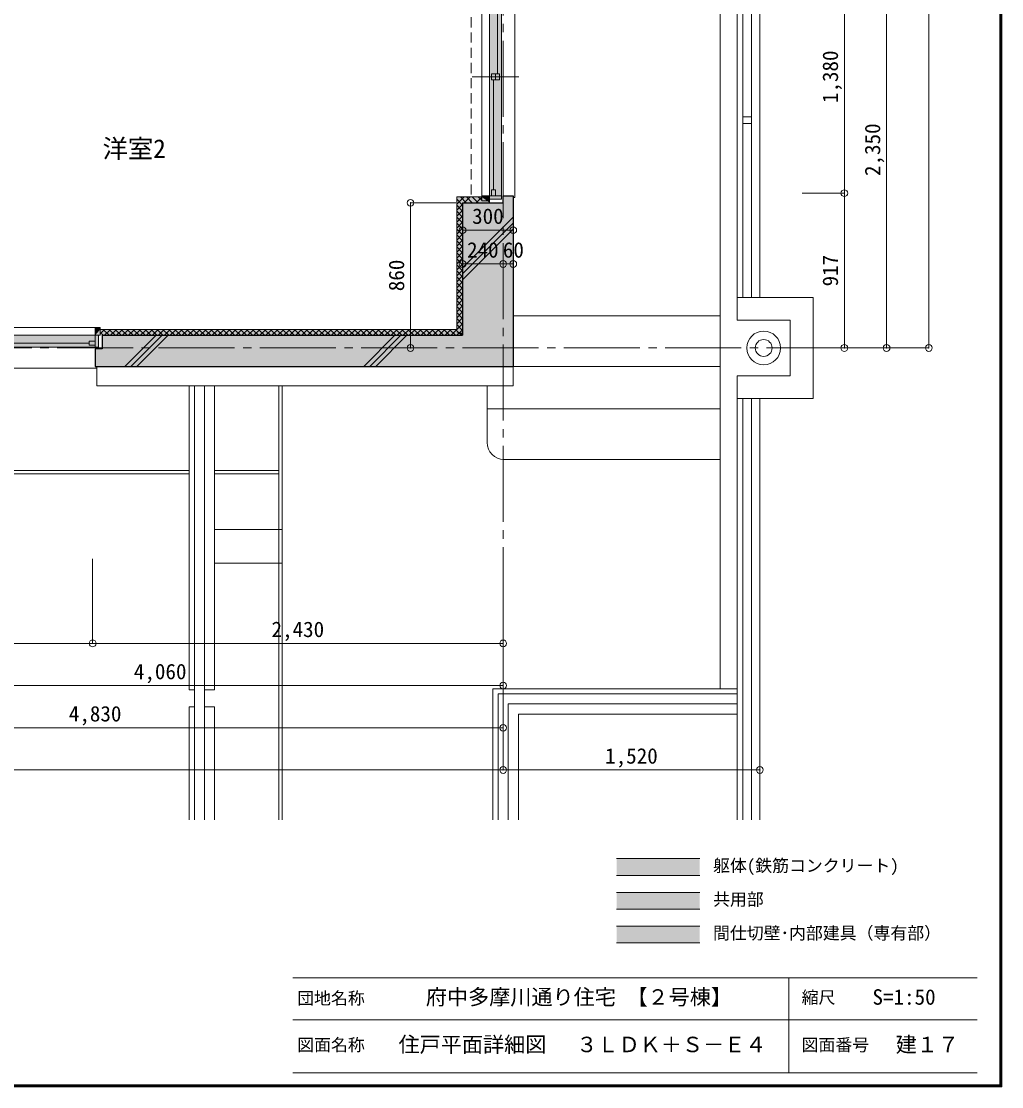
# Model space of a CAD drawing. Units: millimetres at full size, sheet at 1:50. Extents: x -9674 to 9699, y -6794 to 6791.
# Drawn here: x 3895 to 9699, y -6794 to -482 of the extents above; entities that cross this region are included whole.
import ezdxf
from ezdxf.enums import TextEntityAlignment as Align

# ---------------------------------------------------------------- set-up
doc = ezdxf.new("R2010")
doc.units = ezdxf.units.MM
doc.header["$LTSCALE"] = 50
doc.header["$PDMODE"] = 32
doc.header["$PDSIZE"] = 40
doc.linetypes.add('CHAIN2', pattern=[12, 9, -1, 1, -1])
doc.linetypes.add('DASHED1', pattern=[1.8, 1.2, -0.6])
for name, color, linetype, lineweight in [('0-0_図面枠', 7, 'Continuous', 9), ('0-1_タイトル', 7, 'Continuous', 9), ('1-0_芯', 7, 'CHAIN2', 9), ('1-1_躯体', 2, 'Continuous', 25), ('1-3_建具', 3, 'Continuous', 18), ('1-6_ﾊﾞﾙｺﾆｰ・階段', 7, 'Continuous', 9), ('1-8_ハッチ', 4, 'Continuous', 9), ('1-A_文字', 7, 'Continuous', 9), ('1-B_寸法', 7, 'Continuous', 9), ('1-C_梁', 7, 'DASHED1', 9), ('4-F', 4, 'Continuous', 9)]:
    doc.layers.add(name, color=color, linetype=linetype, lineweight=lineweight)
doc.layers.add('4-0', color=1, linetype='Continuous')
doc.layers.add('4-1', color=2, linetype='Continuous')
doc.styles.add('ＭＳ ゴシック', font='')
doc.styles.get('ＭＳ ゴシック').set_extended_font_data('MS Gothic')

msp = doc.modelspace()

# ---------------------------------------------------------------- linework, layer by layer
at = {"layer": '0-0_図面枠'}
for p, q in [((9688.35, -6783.35), (9688.35, 6780.85)), ((9690.11, -6785.11), (9690.11, 6782.61)), ((9691.87, -6786.88), (9691.87, 6784.38)), ((9693.64, 6786.14), (9693.64, -6788.64)), ((9695.4, -6790.4), (9695.4, 6787.9)), ((9697.16, -6792.16), (9697.16, 6789.66)), ((-9673.92, -6793.93), (9698.92, -6793.93)), ((-9672.16, -6792.16), (9697.16, -6792.16)), ((-9670.4, -6790.4), (9695.4, -6790.4)), ((9693.64, -6788.64), (-9668.64, -6788.64)), ((-9666.87, -6786.88), (9691.87, -6786.88)), ((-9665.11, -6785.11), (9690.11, -6785.11)), ((-9663.35, -6783.35), (9688.35, -6783.35))]:
    msp.add_line(p, q, dxfattribs=at)
msp.add_lwpolyline([(9698.92, -6793.93), (9698.92, 6791.43), (-9673.92, 6791.43)], dxfattribs=at)
at = {"layer": '0-1_タイトル'}
for p, q in [((5503.35, -6148.35), (7653.35, -6148.35)), ((7653.35, -6148.35), (9553.35, -6148.35)), ((8439.55, -6148.35), (8439.55, -6710.85)), ((5503.35, -6398.35), (9553.35, -6398.35)), ((5503.35, -6710.85), (9553.35, -6710.85))]:
    msp.add_line(p, q, dxfattribs=at)
at = {"layer": '1-0_芯'}
for p, q in [((6747.5, 4802.35), (6747.5, -3667.65)), ((-8492.5, -2417.65), (8517.5, -2417.65))]:
    msp.add_line(p, q, dxfattribs=at)
at = {"layer": '1-1_躯体'}
for p, q in [((6507.5, -1557.65), (6507.5, -2342.65)), ((6507.5, -1557.65), (6747.5, -1557.65)), ((6807.5, -1515.65), (6807.5, -2527.65)), ((4374.5, -2342.65), (4374.5, -2422.65)), ((4374.5, -2342.65), (6507.5, -2342.65)), ((4374.5, -2422.65), (4332.5, -2422.65)), ((4332.5, -2422.65), (4332.5, -2527.65)), ((4332.5, -2527.65), (6807.5, -2527.65))]:
    msp.add_line(p, q, dxfattribs=at)
msp.add_lwpolyline([(6747.5, -1557.65), (6747.5, -1515.65), (6807.5, -1515.65)], dxfattribs=at)
at = {"layer": '1-3_建具', "color": 7, "lineweight": 9}
for p, q in [((6620.5, -1515.65), (6620.5, -105.65)), ((6667.5, -120.65), (6667.5, -1500.65)), ((6737.5, -120.65), (6737.5, -1500.65)), ((6817.5, -1525.65), (6817.5, -95.65)), ((6840.98, -810.65), (6564.02, -810.65)), ((6667.5, -1500.65), (6667.5, -1515.65)), ((6737.5, -1535.65), (6737.5, -1500.65)), ((6667.5, -1515.65), (6737.5, -1515.65)), ((6737.5, -1535.65), (6667.5, -1535.65)), ((6807.5, -1525.65), (6817.5, -1525.65)), ((2802.5, -2295.65), (4332.5, -2295.65)), ((4317.5, -2342.65), (2817.5, -2342.65)), ((4317.5, -2342.65), (4332.5, -2342.65)), ((4332.5, -2342.65), (4332.5, -2412.65)), ((4352.5, -2412.65), (4352.5, -2342.65)), ((4317.5, -2412.65), (2817.5, -2412.65)), ((4352.5, -2412.65), (4317.5, -2412.65)), ((2792.5, -2537.65), (4342.5, -2537.65)), ((4342.5, -2527.65), (4342.5, -2642.65))]:
    msp.add_line(p, q, dxfattribs=at)
at = {"layer": '1-3_建具'}
for p, q in [((6714.5, -793.15), (6714.5, -140.65)), ((6678.5, -793.15), (6726.5, -793.15)), ((6702.5, -793.15), (6702.5, -828.15)), ((6726.5, -793.15), (6726.5, -828.15)), ((6690.5, -828.15), (6690.5, -1480.65)), ((6678.5, -1480.65), (6702.5, -1480.65)), ((6678.5, -1480.65), (6678.5, -1515.65)), ((6702.5, -1480.65), (6702.5, -1515.65)), ((6620.5, -1545.65), (6620.5, -1515.65)), ((6620.5, -1515.65), (6667.5, -1515.65)), ((6620.5, -1545.65), (6667.5, -1545.65)), ((6667.5, -1545.65), (6667.5, -1515.65)), ((4332.5, -2295.65), (4332.5, -2342.65)), ((4362.5, -2295.65), (4332.5, -2295.65)), ((4362.5, -2295.65), (4362.5, -2342.65)), ((3585, -2389.65), (4297.5, -2389.65)), ((4297.5, -2401.65), (4297.5, -2377.65)), ((4297.5, -2377.65), (4332.5, -2377.65)), ((4362.5, -2342.65), (4332.5, -2342.65)), ((4297.5, -2401.65), (4332.5, -2401.65))]:
    msp.add_line(p, q, dxfattribs=at)
msp.add_lwpolyline([(6678.5, -793.15), (6678.5, -828.15), (6726.5, -828.15)], dxfattribs=at)
at = {"layer": '1-6_ﾊﾞﾙｺﾆｰ・階段', "color": 4}
msp.add_line((8032.5, -4436.28), (8032.5, 1875.34), dxfattribs=at)
at = {"layer": '1-6_ﾊﾞﾙｺﾆｰ・階段'}
for p, q in [((8167.5, -17.65), (8167.5, -2117.65)), ((8217.5, -17.65), (8217.5, -2117.65)), ((8267.5, -17.65), (8267.5, -2117.65)), ((8167.5, -1047.65), (8217.5, -1047.65)), ((8167.5, -1087.65), (8217.5, -1087.65)), ((8132.5, -2117.65), (8582.5, -2117.65)), ((8582.5, -2117.65), (8582.5, -2717.65)), ((6807.5, -2227.65), (8032.5, -2227.65)), ((6807.5, -2527.65), (8032.5, -2527.65)), ((6807.5, -2642.65), (6807.5, -2527.65)), ((8132.5, -2582.65), (8447.5, -2582.65)), ((8132.5, -2582.65), (8132.5, -2717.65)), ((4342.5, -2642.65), (6807.5, -2642.65)), ((4889.5, -2642.65), (4889.5, -4442.65)), ((4919.5, -2642.65), (4919.5, -5213.28)), ((4979.5, -2642.65), (4979.5, -5213.28)), ((5039.5, -2642.65), (5039.5, -4442.65)), ((5419.5, -2642.65), (5419.5, -5213.28)), ((5439.5, -2642.65), (5439.5, -5213.28)), ((6652.5, -2977.65), (6652.5, -2642.65)), ((8132.5, -2717.65), (8582.5, -2717.65)), ((8132.5, -2717.65), (8132.5, -5213.28)), ((8167.5, -2717.65), (8167.5, -5213.28)), ((8217.5, -2717.65), (8217.5, -5213.28)), ((8267.5, -2717.65), (8267.5, -5213.28)), ((6652.5, -2777.65), (8032.5, -2777.65)), ((6752.5, -3077.65), (8032.5, -3077.65)), ((-6242.5, -3142.65), (4889.5, -3142.65)), ((5039.5, -3142.65), (5419.5, -3142.65)), ((-6242.5, -3162.65), (4889.5, -3162.65)), ((5039.5, -3162.65), (5419.5, -3162.65)), ((5039.5, -3492.65), (5439.5, -3492.65)), ((5039.5, -3692.65), (5439.5, -3692.65)), ((4919.5, -4442.65), (4889.5, -4442.65)), ((5039.5, -4442.65), (4979.5, -4442.65)), ((6687.5, -4436.28), (6687.5, -5213.28)), ((8132.5, -4436.28), (6687.5, -4436.28)), ((6717.5, -4466.28), (6717.5, -5213.28)), ((8132.5, -4466.28), (6717.5, -4466.28)), ((4919.5, -4542.65), (4889.5, -4542.65)), ((4889.5, -4542.65), (4889.5, -5213.28)), ((5039.5, -4542.65), (4979.5, -4542.65)), ((5039.5, -4542.65), (5039.5, -5213.28)), ((6837.5, -4586.28), (6837.5, -5213.28)), ((8132.5, -4586.28), (6837.5, -4586.28))]:
    msp.add_line(p, q, dxfattribs=at)
for points in [[(8132.5, -17.65), (8132.5, -2117.65), (8132.5, -2252.65)], [(8132.5, -2252.65), (8447.5, -2252.65), (8447.5, -2582.65)], [(8132.5, -4526.28), (6777.5, -4526.28), (6777.5, -5213.28)]]:
    msp.add_lwpolyline(points, dxfattribs=at)
at = {"layer": '1-6_ﾊﾞﾙｺﾆｰ・階段', "color": 4}
msp.add_circle((8290, -2417.65), 100, dxfattribs=at)
at = {"layer": '1-6_ﾊﾞﾙｺﾆｰ・階段'}
msp.add_circle((8290, -2417.65), 50, dxfattribs=at)
msp.add_arc((6752.5, -2977.65), 100, 180, 270, dxfattribs=at)
at = {"layer": '1-8_ハッチ'}
for p, q in [((6472.5, -1522.65), (6472.5, -2307.65)), ((6472.5, -1522.65), (6620.5, -1522.65)), ((6472.5, -1566.56), (6516.41, -1522.65)), ((6472.5, -1536.15), (6507.5, -1571.15)), ((6472.5, -1601.92), (6507.5, -1566.92)), ((6472.5, -1571.51), (6507.5, -1606.51)), ((6494.36, -1522.65), (6529.36, -1557.65)), ((6516.76, -1557.65), (6551.76, -1522.65)), ((6529.71, -1522.65), (6564.71, -1557.65)), ((6565.07, -1522.65), (6600.07, -1557.65)), ((6587.47, -1557.65), (6620.5, -1524.63)), ((6600.42, -1522.65), (6620.5, -1542.73)), ((6472.5, -1637.27), (6507.5, -1602.27)), ((6472.5, -1606.86), (6507.5, -1641.86)), ((6472.5, -1672.63), (6507.5, -1637.63)), ((6472.5, -1642.22), (6507.5, -1677.22)), ((6472.5, -1707.98), (6507.5, -1672.98)), ((6472.5, -1677.57), (6507.5, -1712.57)), ((6507.5, -1942.43), (6807.5, -1642.43)), ((6507.5, -1977.78), (6807.5, -1677.78)), ((6472.5, -1743.34), (6507.5, -1708.34)), ((6472.5, -1712.93), (6507.5, -1747.93)), ((6472.5, -1778.69), (6507.5, -1743.69)), ((6472.5, -1748.28), (6507.5, -1783.28)), ((6507.5, -2013.14), (6807.5, -1713.14)), ((6472.5, -1814.05), (6507.5, -1779.05)), ((6472.5, -1783.64), (6507.5, -1818.64)), ((6472.5, -1849.4), (6507.5, -1814.4)), ((6472.5, -1818.99), (6507.5, -1853.99)), ((6472.5, -1884.76), (6507.5, -1849.76)), ((6472.5, -1854.35), (6507.5, -1889.35)), ((6472.5, -1920.11), (6507.5, -1885.11)), ((6472.5, -1889.7), (6507.5, -1924.7)), ((6472.5, -1955.47), (6507.5, -1920.47)), ((6472.5, -1925.06), (6507.5, -1960.06)), ((6472.5, -1990.82), (6507.5, -1955.82)), ((6472.5, -1960.41), (6507.5, -1995.41)), ((6472.5, -2026.18), (6507.5, -1991.18)), ((6472.5, -1995.77), (6507.5, -2030.77)), ((6472.5, -2061.54), (6507.5, -2026.54)), ((6472.5, -2031.13), (6507.5, -2066.13)), ((6472.5, -2096.89), (6507.5, -2061.89)), ((6472.5, -2066.48), (6507.5, -2101.48)), ((6472.5, -2132.25), (6507.5, -2097.25)), ((6472.5, -2101.84), (6507.5, -2136.84)), ((6472.5, -2167.6), (6507.5, -2132.6)), ((6472.5, -2137.19), (6507.5, -2172.19)), ((6472.5, -2202.96), (6507.5, -2167.96)), ((6472.5, -2172.55), (6507.5, -2207.55)), ((6472.5, -2238.31), (6507.5, -2203.31)), ((6472.5, -2207.9), (6507.5, -2242.9)), ((6472.5, -2273.67), (6507.5, -2238.67)), ((6472.5, -2243.26), (6507.5, -2278.26)), ((4362.5, -2333.06), (4387.91, -2307.65)), ((4362.5, -2307.65), (6472.5, -2307.65)), ((4362.5, -2325.29), (4379.86, -2342.65)), ((4380.22, -2307.65), (4415.22, -2342.65)), ((4388.26, -2342.65), (4423.26, -2307.65)), ((4415.57, -2307.65), (4450.57, -2342.65)), ((4423.62, -2342.65), (4458.62, -2307.65)), ((4450.93, -2307.65), (4485.93, -2342.65)), ((4458.97, -2342.65), (4493.97, -2307.65)), ((4486.28, -2307.65), (4521.28, -2342.65)), ((4494.33, -2342.65), (4529.33, -2307.65)), ((4521.64, -2307.65), (4556.64, -2342.65)), ((4529.68, -2342.65), (4564.68, -2307.65)), ((4557, -2307.65), (4592, -2342.65)), ((4565.04, -2342.65), (4600.04, -2307.65)), ((4592.35, -2307.65), (4627.35, -2342.65)), ((4600.39, -2342.65), (4635.39, -2307.65)), ((4627.71, -2307.65), (4662.71, -2342.65)), ((4635.75, -2342.65), (4670.75, -2307.65)), ((4663.06, -2307.65), (4698.06, -2342.65)), ((4671.1, -2342.65), (4706.1, -2307.65)), ((4698.42, -2307.65), (4733.42, -2342.65)), ((4706.46, -2342.65), (4741.46, -2307.65)), ((4733.77, -2307.65), (4768.77, -2342.65)), ((4741.81, -2342.65), (4776.81, -2307.65)), ((4769.13, -2307.65), (4804.13, -2342.65)), ((4777.17, -2342.65), (4812.17, -2307.65)), ((4804.48, -2307.65), (4839.48, -2342.65)), ((4812.53, -2342.65), (4847.53, -2307.65)), ((4839.84, -2307.65), (4874.84, -2342.65)), ((4847.88, -2342.65), (4882.88, -2307.65)), ((4875.19, -2307.65), (4910.19, -2342.65)), ((4883.24, -2342.65), (4918.24, -2307.65)), ((4910.55, -2307.65), (4945.55, -2342.65)), ((4918.59, -2342.65), (4953.59, -2307.65)), ((4945.9, -2307.65), (4980.9, -2342.65)), ((4953.95, -2342.65), (4988.95, -2307.65)), ((4981.26, -2307.65), (5016.26, -2342.65)), ((4989.3, -2342.65), (5024.3, -2307.65)), ((5016.61, -2307.65), (5051.61, -2342.65)), ((5024.66, -2342.65), (5059.66, -2307.65)), ((5051.97, -2307.65), (5086.97, -2342.65)), ((5060.01, -2342.65), (5095.01, -2307.65)), ((5087.33, -2307.65), (5122.33, -2342.65)), ((5095.37, -2342.65), (5130.37, -2307.65)), ((5122.68, -2307.65), (5157.68, -2342.65)), ((5130.72, -2342.65), (5165.72, -2307.65)), ((5158.04, -2307.65), (5193.04, -2342.65)), ((5166.08, -2342.65), (5201.08, -2307.65)), ((5193.39, -2307.65), (5228.39, -2342.65)), ((5201.43, -2342.65), (5236.43, -2307.65)), ((5228.75, -2307.65), (5263.75, -2342.65)), ((5236.79, -2342.65), (5271.79, -2307.65)), ((5264.1, -2307.65), (5299.1, -2342.65)), ((5272.14, -2342.65), (5307.14, -2307.65)), ((5299.46, -2307.65), (5334.46, -2342.65)), ((5307.5, -2342.65), (5342.5, -2307.65)), ((5334.81, -2307.65), (5369.81, -2342.65)), ((5342.86, -2342.65), (5377.86, -2307.65)), ((5370.17, -2307.65), (5405.17, -2342.65)), ((5378.21, -2342.65), (5413.21, -2307.65)), ((5405.52, -2307.65), (5440.52, -2342.65)), ((5413.57, -2342.65), (5448.57, -2307.65)), ((5440.88, -2307.65), (5475.88, -2342.65)), ((5448.92, -2342.65), (5483.92, -2307.65)), ((5476.23, -2307.65), (5511.23, -2342.65)), ((5484.28, -2342.65), (5519.28, -2307.65)), ((5511.59, -2307.65), (5546.59, -2342.65)), ((5519.63, -2342.65), (5554.63, -2307.65)), ((5546.94, -2307.65), (5581.94, -2342.65)), ((5554.99, -2342.65), (5589.99, -2307.65)), ((5582.3, -2307.65), (5617.3, -2342.65)), ((5590.34, -2342.65), (5625.34, -2307.65)), ((5617.66, -2307.65), (5652.66, -2342.65)), ((5625.7, -2342.65), (5660.7, -2307.65)), ((5653.01, -2307.65), (5688.01, -2342.65)), ((5661.05, -2342.65), (5696.05, -2307.65)), ((5688.37, -2307.65), (5723.37, -2342.65)), ((5696.41, -2342.65), (5731.41, -2307.65)), ((5723.72, -2307.65), (5758.72, -2342.65)), ((5731.76, -2342.65), (5766.76, -2307.65)), ((5759.08, -2307.65), (5794.08, -2342.65)), ((5767.12, -2342.65), (5802.12, -2307.65)), ((5794.43, -2307.65), (5829.43, -2342.65)), ((5802.47, -2342.65), (5837.47, -2307.65)), ((5829.79, -2307.65), (5864.79, -2342.65)), ((5837.83, -2342.65), (5872.83, -2307.65)), ((5865.14, -2307.65), (5900.14, -2342.65)), ((5873.19, -2342.65), (5908.19, -2307.65)), ((5900.5, -2307.65), (5935.5, -2342.65)), ((5908.54, -2342.65), (5943.54, -2307.65)), ((5935.85, -2307.65), (5970.85, -2342.65)), ((5943.9, -2342.65), (5978.9, -2307.65)), ((5971.21, -2307.65), (6006.21, -2342.65)), ((5979.25, -2342.65), (6014.25, -2307.65)), ((6006.56, -2307.65), (6041.56, -2342.65)), ((6014.61, -2342.65), (6049.61, -2307.65)), ((6041.92, -2307.65), (6076.92, -2342.65)), ((6049.96, -2342.65), (6084.96, -2307.65)), ((6077.27, -2307.65), (6112.27, -2342.65)), ((6085.32, -2342.65), (6120.32, -2307.65)), ((6112.63, -2307.65), (6147.63, -2342.65)), ((6120.67, -2342.65), (6155.67, -2307.65)), ((6147.99, -2307.65), (6182.99, -2342.65)), ((6156.03, -2342.65), (6191.03, -2307.65)), ((6183.34, -2307.65), (6218.34, -2342.65)), ((6191.38, -2342.65), (6226.38, -2307.65)), ((6218.7, -2307.65), (6253.7, -2342.65)), ((6226.74, -2342.65), (6261.74, -2307.65)), ((6254.05, -2307.65), (6289.05, -2342.65)), ((6262.09, -2342.65), (6297.09, -2307.65)), ((6289.41, -2307.65), (6324.41, -2342.65)), ((6297.45, -2342.65), (6332.45, -2307.65)), ((6324.76, -2307.65), (6359.76, -2342.65)), ((6332.8, -2342.65), (6367.8, -2307.65)), ((6360.12, -2307.65), (6395.12, -2342.65)), ((6368.16, -2342.65), (6403.16, -2307.65)), ((6395.47, -2307.65), (6430.47, -2342.65)), ((6403.52, -2342.65), (6438.52, -2307.65)), ((6430.83, -2307.65), (6465.83, -2342.65)), ((6438.87, -2342.65), (6473.87, -2307.65)), ((6466.18, -2307.65), (6501.18, -2342.65)), ((6472.5, -2309.02), (6507.5, -2274.02)), ((6472.5, -2278.61), (6507.5, -2313.61)), ((6474.23, -2342.65), (6507.5, -2309.38)), ((4508.06, -2527.65), (4693.06, -2342.65)), ((4543.42, -2527.65), (4728.42, -2342.65)), ((4578.77, -2527.65), (4763.77, -2342.65)), ((5922.27, -2527.65), (6107.27, -2342.65)), ((5957.63, -2527.65), (6142.63, -2342.65)), ((5992.98, -2527.65), (6177.98, -2342.65))]:
    msp.add_line(p, q, dxfattribs=at)
at = {"layer": '1-B_寸法'}
for p, q in [((9267.5, 3802.35), (9267.5, -2417.65)), ((8767.5, -120.65), (8767.5, -1500.65)), ((9017.5, -67.65), (9017.5, -2417.65)), ((8517.5, -1500.65), (8767.5, -1500.65)), ((8767.5, -1500.65), (8767.5, -2417.65)), ((6199.11, -1557.65), (6199.11, -2417.65)), ((6468.25, -1557.65), (6199.11, -1557.65)), ((6807.5, -1719.98), (6507.5, -1719.98)), ((6747.5, -1919.98), (6507.5, -1919.98)), ((6807.5, -1919.98), (6747.5, -1919.98)), ((8517.5, -2417.65), (9267.5, -2417.65)), ((4317.5, -4167.65), (4317.5, -3667.65)), ((6747.5, -4917.65), (6747.5, -3667.65)), ((8267.5, -4917.65), (8267.5, -3667.65)), ((2817.5, -4167.65), (4317.5, -4167.65)), ((4317.5, -4167.65), (6747.5, -4167.65)), ((2687.5, -4417.65), (6747.5, -4417.65)), ((1917.5, -4667.65), (6747.5, -4667.65)), ((-6752.5, -4917.65), (6747.5, -4917.65)), ((6747.5, -4917.65), (8267.5, -4917.65)), ((7418.68, -5442.6), (7911.11, -5442.6)), ((7418.68, -5542.6), (7911.11, -5542.6)), ((7418.68, -5642.6), (7911.11, -5642.6)), ((7418.68, -5742.6), (7911.11, -5742.6)), ((7418.68, -5842.6), (7911.11, -5842.6)), ((7418.68, -5942.6), (7911.11, -5942.6))]:
    msp.add_line(p, q, dxfattribs=at)
at = {"layer": '1-B_寸法', "color": 3}
for p in [(8767.5, -1500.65), (6199.11, -1557.65), (6507.5, -1719.98), (6807.5, -1719.98), (6507.5, -1919.98), (6747.5, -1919.98), (6807.5, -1919.98), (6199.11, -2417.65), (8767.5, -2417.65), (9017.5, -2417.65), (9267.5, -2417.65), (4317.5, -4167.65), (6747.5, -4167.65), (6747.5, -4417.65), (6747.5, -4667.65), (6747.5, -4917.65), (8267.5, -4917.65)]:
    msp.add_point(p, dxfattribs=at)
at = {"layer": '1-B_寸法', "color": 1}
msp.add_solid([(7418.68, -5442.6), (7418.68, -5542.6), (7911.11, -5442.6), (7911.11, -5542.6)], dxfattribs=at)
at = {"layer": '1-B_寸法', "color": 2}
msp.add_solid([(7418.68, -5742.6), (7418.68, -5642.6), (7911.11, -5742.6), (7911.11, -5642.6)], dxfattribs=at)
at = {"layer": '1-B_寸法', "color": 4}
msp.add_solid([(7418.68, -5942.6), (7418.68, -5842.6), (7911.11, -5942.6), (7911.11, -5842.6)], dxfattribs=at)
at = {"layer": '1-C_梁'}
msp.add_line((6557.5, -98.65), (6557.5, -1522.65), dxfattribs=at)
at = {"layer": '4-0'}
for points in [[(6557.5, -2342.65), (6507.5, -2342.65), (6557.5, -1557.65), (6507.5, -1557.65)], [(6807.5, -2527.65), (6557.5, -2342.65), (6557.5, -1557.65)], [(6807.5, -2527.65), (6557.5, -1557.65), (6747.5, -1557.65)], [(6807.5, -2527.65), (6747.5, -1557.65), (6747.5, -1515.65)], [(6807.5, -2527.65), (6747.5, -1515.65), (6807.5, -1515.65)], [(4374.5, -2422.65), (4374.5, -2342.65), (6557.5, -2342.65)], [(4374.5, -2422.65), (6557.5, -2342.65), (6807.5, -2527.65)], [(4332.5, -2527.65), (4332.5, -2422.65), (4374.5, -2422.65)], [(4374.5, -2422.65), (6807.5, -2527.65), (4332.5, -2527.65)]]:
    msp.add_solid(points, dxfattribs=at)
at = {"layer": '4-1'}
for points in [[(6667.5, -85.65), (6737.5, -85.65), (6667.5, -1535.65), (6737.5, -1535.65)], [(2782.5, -2412.65), (2782.5, -2342.65), (4352.5, -2412.65), (4352.5, -2342.65)]]:
    msp.add_solid(points, dxfattribs=at)
at = {"layer": '4-F', "color": 7}
msp.add_line((6667.5, -1545.65), (6667.5, -1557.65), dxfattribs=at)
at = {"layer": '4-F'}
for points in [[(6472.5, -2327.65), (6507.5, -2327.65), (6472.5, -1522.65), (6507.5, -1557.65)], [(6472.5, -1522.65), (6522.5, -1522.65), (6507.5, -1557.65), (6557.5, -1557.65)], [(6522.5, -1522.65), (6557.5, -1557.65), (6620.5, -1522.65), (6667.5, -1557.65)], [(6667.5, -1557.65), (6620.5, -1515.65), (6620.5, -1522.65)], [(6667.5, -1557.65), (6667.5, -1515.65), (6620.5, -1515.65)], [(4332.5, -2342.65), (4332.5, -2295.65), (4362.5, -2295.65)], [(4332.5, -2342.65), (4362.5, -2295.65), (4362.5, -2307.65)], [(6472.5, -2327.65), (4362.5, -2307.65), (4332.5, -2342.65)], [(6472.5, -2327.65), (4332.5, -2342.65), (6507.5, -2342.65)], [(6472.5, -2327.65), (6472.5, -2307.65), (4362.5, -2307.65)], [(6507.5, -2342.65), (6507.5, -2327.65), (6472.5, -2327.65)]]:
    msp.add_solid(points, dxfattribs=at)

# ---------------------------------------------------------------- texts
at = {"layer": '0-1_タイトル', "style": 'ＭＳ ゴシック'}
for s, height, p in [('団地名称', 73.31, (5528.35, -6328.57)), ('府中多摩川通り住宅 【２号棟】', 91.64, (6290.2, -6335.85)), ('縮尺', 73.31, (8514.55, -6323.35)), ('S=1:50', 91.64, (8933.95, -6335.85)), ('図面名称', 73.31, (5528.35, -6604.6)), ('住戸平面詳細図', 91.64, (6128.35, -6617.1)), ('３ＬＤＫ＋Ｓ－Ｅ４', 91.64, (7180.86, -6617.1)), ('図面番号', 73.31, (8514.55, -6604.6)), ('建１７', 91.64, (9071.45, -6617.1))]:
    msp.add_text(s, height=height, dxfattribs=at).set_placement(p, align=Align.BOTTOM_LEFT)
at = {"layer": '1-A_文字', "style": 'ＭＳ ゴシック'}
msp.add_text('洋室2', height=110, dxfattribs=at).set_placement((4375.8, -1324.32), align=Align.BOTTOM_LEFT)
at = {"layer": '1-B_寸法', "style": 'ＭＳ ゴシック'}
for s, p in [('1,380', (8757.5, -966.9)), ('2,350', (9007.5, -1398.9)), ('917', (8757.5, -2052.9)), ('860', (6189.11, -2081.4))]:
    msp.add_text(s, height=91.64, rotation=90, dxfattribs=at).set_placement(p, align=Align.BOTTOM_LEFT)
for s, height, p in [('300', 91.64, (6563.75, -1709.98)), ('240', 91.64, (6533.75, -1909.98)), ('60', 91.64, (6745.73, -1909.98)), ('2,430', 91.64, (5376.25, -4157.65)), ('4,060', 91.64, (4561.25, -4407.65)), ('4,830', 91.64, (4176.25, -4657.65)), ('1,520', 91.64, (7351.25, -4907.65)), ('躯体(鉄筋コンクリート)', 73.31, (7990.07, -5542.6)), ('共用部', 73.31, (7990.07, -5742.6)), ('間仕切壁･内部建具（専有部）', 73.31, (7990.07, -5942.6))]:
    msp.add_text(s, height=height, dxfattribs=at).set_placement(p, align=Align.BOTTOM_LEFT)

doc.saveas('drawing.dxf')
